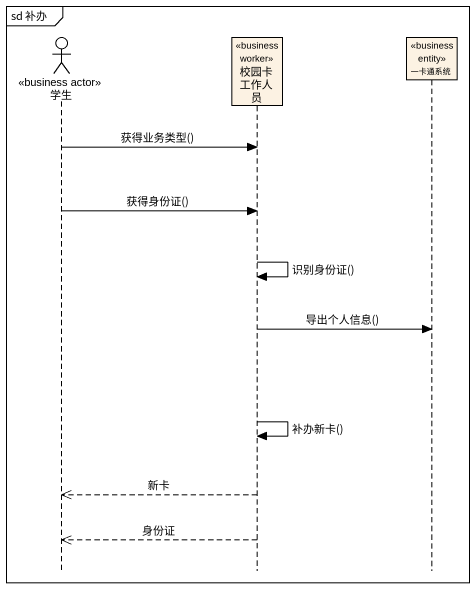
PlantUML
@startuml
mainframe sd 补办
hide footbox
actor 学生 <<business actor>>
participant 校园卡工作人员 <<business worker>>
participant 一卡通系统 <<business entity>>

学生 -> 校园卡工作人员 : 获得业务类型()
学生 -> 校园卡工作人员 : 获得身份证()
校园卡工作人员 -> 校园卡工作人员 : 识别身份证()
校园卡工作人员 -> 一卡通系统 : 导出个人信息()
校园卡工作人员 -> 校园卡工作人员 : 补办新卡()
校园卡工作人员 -->> 学生 : 新卡
校园卡工作人员 -->> 学生 : 身份证
@enduml
